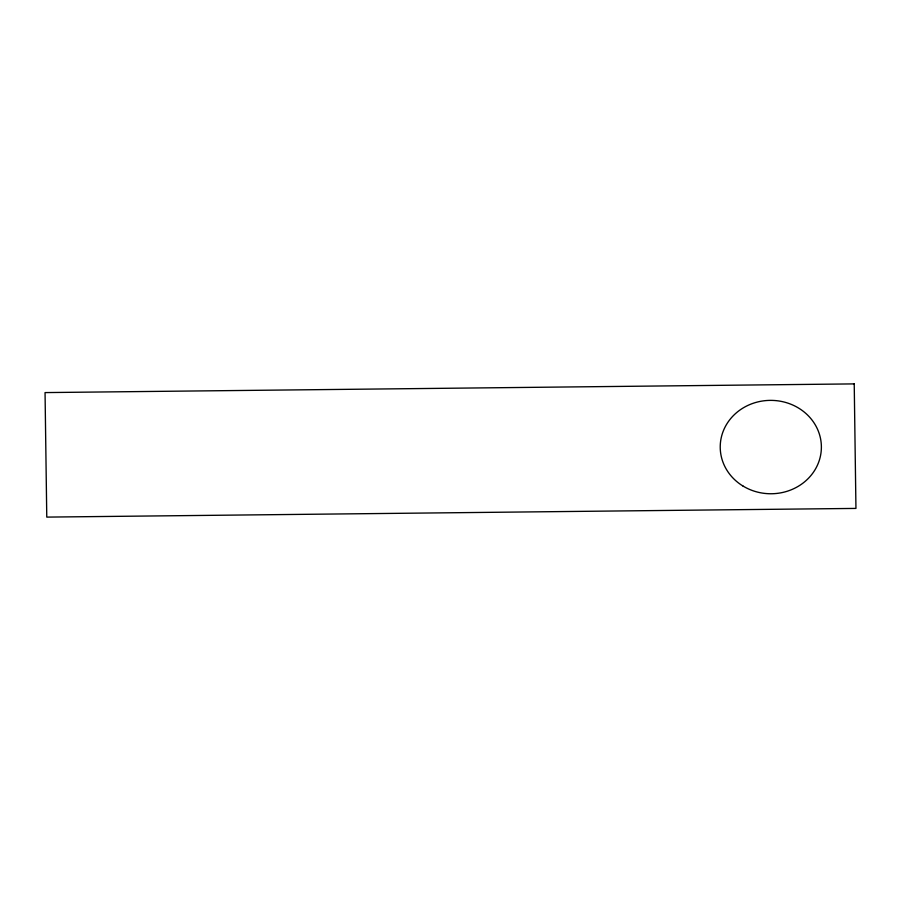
<?xml version="1.0" encoding="UTF-8"?>
<svg xmlns="http://www.w3.org/2000/svg" width="901" height="901" viewBox="0 0 901 901"><rect width="100%" height="100%" fill="white"/><g stroke="black" fill="none" stroke-linecap="round" stroke-linejoin="round"><path stroke-width="1.35" d="M854.227 383.894L45.05 392.588L46.773 517.106L855.95 508.412L854.227 383.894M742.987 486.033A50.58 46.694 0.4 0 0 821.295 449.847A50.58 46.694 0.4 0 0 748.123 405.304A50.58 46.694 0.4 0 0 742.987 486.033"/></g></svg>
